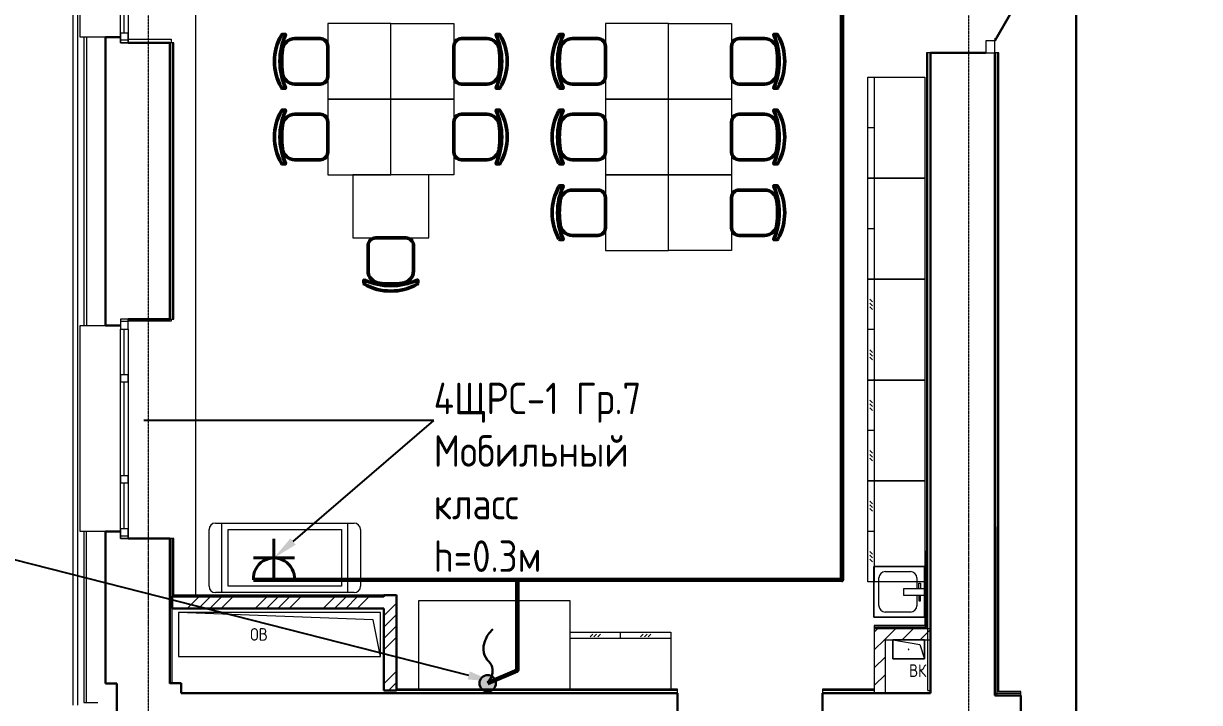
# Model space of a CAD drawing. Header units: millimetres. Extents: x -32 to 417638015, y -35 to 175284279.
# Drawn here: x 1288116 to 1297435, y 72212 to 77595 of the extents above; entities that cross this region are included whole.
import ezdxf
from ezdxf import colors
from ezdxf.entities.mleader import LeaderData, LeaderLine
from ezdxf.math import Vec2, Vec3

# ---------------------------------------------------------------- set-up
doc = ezdxf.new("R2010")
doc.units = ezdxf.units.MM
doc.linetypes.add('ADSK_Линия сетки', pattern=[25, 20, -2.5, 0, -2.5])
for name, color, linetype, lineweight in [('_ Окна', 7, 'Continuous', 9), ('_ЭМ_гофра', 5, 'Continuous', 60), ('Аннотация', 7, 'Continuous', 18), ('Двери', 7, 'Continuous', 9), ('Обобщенные модели', 7, 'Continuous', 18), ('Окна', 7, 'Continuous', 9), ('Оси', 253, 'Continuous', 9), ('Перекрытие', 7, 'Continuous', 18), ('Сантехника', 7, 'Continuous', 18), ('Стены внутренние', 7, 'Continuous', 18), ('Стены наружные', 7, 'Continuous', 18), ('Стены несущие', 7, 'Continuous', 30), ('Стены отделка', 7, 'Continuous', 30), ('Стены штриховка', 7, 'Continuous', 9), ('ТХ', 5, 'Continuous', 0), ('ТХ_Задание ЭОМ_СС', 6, 'Continuous', 0), ('ШТРИХОВКА', 252, 'Continuous', 15), ('ЭМ', 5, 'Continuous', 40), ('ЭМ_Лоток 1_2', 162, 'Continuous', 30), ('ЭОМ_Кабельный вывод', 1, 'Continuous', 35)]:
    doc.layers.add(name, color=color, linetype=linetype, lineweight=lineweight)
doc.layers.add('_ЭМ_Надписи', color=7, linetype='Continuous')
doc.styles.add('GOST Common', font='GOST_Common.ttf', dxfattribs={"width": 0.9, "height": 350})
doc.styles.add('GOST Common_4', font='GOST_Common.ttf', dxfattribs={"width": 0.9, "height": 200})
doc.styles.add('ЭОМ', font='isocpeur.ttf', dxfattribs={"width": 0.85, "height": 250})
doc.linetypes.add('Cable in the tray', pattern='A,5,[130,ltypeshp.shx,S=1,R=0,X=0,Y=0],1.5,[130,ltypeshp.shx,S=1.5,R=90,X=0,Y=-1],1,[130,ltypeshp.shx,S=1,R=0,X=0.5,Y=0],5', length=12.5)
pattern_1 = [(45, (591.94, 243.9), (-269.408, 269.408), []), (45, (681.74, 243.9), (-269.408, 269.408), []), (45, (771.54, 243.9), (-269.408, 269.408), []), (45, (861.35, 243.9), (-269.408, 269.408), [])]
pattern_2 = [(45, (591.94, 243.9), (-70.7107, 70.7107), [])]

# ---------------------------------------------------------------- blocks, each defined once
blk = doc.blocks.new('_ЭМ_ТХ2_4 Этаж')
at = {"color": 8, "linetype": 'ByBlock', "lineweight": -2}
for p, q in [((975.6, 25744.9), (997.3, 25744.9)), ((975.6, 25744.9), (997.3, 25744.9)), ((2693.6, 25744.9), (2672, 25744.9)), ((2693.6, 25744.9), (2672, 25744.9)), ((3175.6, 25744.9), (3197.3, 25744.9)), ((3175.6, 25744.9), (3197.3, 25744.9)), ((4893.6, 25744.9), (4872, 25744.9)), ((4893.6, 25744.9), (4872, 25744.9)), ((1274.6, 25711.4), (1074.3, 25711.4)), ((1274.6, 25711.4), (1074.3, 25711.4)), ((1334.6, 25411.3), (1334.6, 25651.4)), ((1334.6, 25411.3), (1334.6, 25651.4)), ((2334.6, 25411.3), (2334.6, 25651.4)), ((2334.6, 25411.3), (2334.6, 25651.4)), ((2394.6, 25711.4), (2595, 25711.4)), ((2394.6, 25711.4), (2595, 25711.4)), ((3474.6, 25711.4), (3274.3, 25711.4)), ((3474.6, 25711.4), (3274.3, 25711.4)), ((3534.6, 25411.3), (3534.6, 25651.4)), ((3534.6, 25411.3), (3534.6, 25651.4)), ((4534.6, 25411.3), (4534.6, 25651.4)), ((4534.6, 25411.3), (4534.6, 25651.4)), ((4594.6, 25711.4), (4795, 25711.4)), ((4594.6, 25711.4), (4795, 25711.4)), ((1274.6, 25351.4), (1074.3, 25351.4)), ((1274.6, 25351.4), (1074.3, 25351.4)), ((2394.6, 25351.4), (2595, 25351.4)), ((2394.6, 25351.4), (2595, 25351.4)), ((3474.6, 25351.4), (3274.3, 25351.4)), ((3474.6, 25351.4), (3274.3, 25351.4)), ((4594.6, 25351.4), (4795, 25351.4)), ((4594.6, 25351.4), (4795, 25351.4)), ((975.6, 25317.9), (997.3, 25317.9)), ((975.6, 25317.9), (997.3, 25317.9)), ((2693.6, 25317.9), (2672, 25317.9)), ((2693.6, 25317.9), (2672, 25317.9)), ((3175.6, 25317.9), (3197.3, 25317.9)), ((3175.6, 25317.9), (3197.3, 25317.9)), ((4893.6, 25317.9), (4872, 25317.9)), ((4893.6, 25317.9), (4872, 25317.9)), ((975.6, 25144.9), (997.3, 25144.9)), ((975.6, 25144.9), (997.3, 25144.9)), ((1274.6, 25111.4), (1074.3, 25111.4)), ((1274.6, 25111.4), (1074.3, 25111.4)), ((2394.6, 25111.4), (2595, 25111.4)), ((2394.6, 25111.4), (2595, 25111.4)), ((2693.6, 25144.9), (2672, 25144.9)), ((2693.6, 25144.9), (2672, 25144.9)), ((3175.6, 25144.9), (3197.3, 25144.9)), ((3175.6, 25144.9), (3197.3, 25144.9)), ((3474.6, 25111.4), (3274.3, 25111.4)), ((3474.6, 25111.4), (3274.3, 25111.4)), ((4594.6, 25111.4), (4795, 25111.4)), ((4594.6, 25111.4), (4795, 25111.4)), ((4893.6, 25144.9), (4872, 25144.9)), ((4893.6, 25144.9), (4872, 25144.9)), ((1334.6, 24811.3), (1334.6, 25051.4)), ((1334.6, 24811.3), (1334.6, 25051.4)), ((2334.6, 24811.3), (2334.6, 25051.4)), ((2334.6, 24811.3), (2334.6, 25051.4)), ((3534.6, 24811.3), (3534.6, 25051.4)), ((3534.6, 24811.3), (3534.6, 25051.4)), ((4534.6, 24811.3), (4534.6, 25051.4)), ((4534.6, 24811.3), (4534.6, 25051.4)), ((975.6, 24717.9), (997.3, 24717.9)), ((975.6, 24717.9), (997.3, 24717.9)), ((1274.6, 24751.4), (1074.3, 24751.4)), ((1274.6, 24751.4), (1074.3, 24751.4)), ((2394.6, 24751.4), (2595, 24751.4)), ((2394.6, 24751.4), (2595, 24751.4)), ((2693.6, 24717.9), (2672, 24717.9)), ((2693.6, 24717.9), (2672, 24717.9)), ((3175.6, 24717.9), (3197.3, 24717.9)), ((3175.6, 24717.9), (3197.3, 24717.9)), ((3474.6, 24751.4), (3274.3, 24751.4)), ((3474.6, 24751.4), (3274.3, 24751.4)), ((4594.6, 24751.4), (4795, 24751.4)), ((4594.6, 24751.4), (4795, 24751.4)), ((4893.6, 24717.9), (4872, 24717.9)), ((4893.6, 24717.9), (4872, 24717.9)), ((3175.6, 24544.9), (3197.3, 24544.9)), ((3175.6, 24544.9), (3197.3, 24544.9)), ((3474.6, 24511.4), (3274.3, 24511.4)), ((3474.6, 24511.4), (3274.3, 24511.4)), ((4594.6, 24511.4), (4795, 24511.4)), ((4594.6, 24511.4), (4795, 24511.4)), ((4893.6, 24544.9), (4872, 24544.9)), ((4893.6, 24544.9), (4872, 24544.9)), ((3534.6, 24211.3), (3534.6, 24451.4)), ((3534.6, 24211.3), (3534.6, 24451.4)), ((4534.6, 24211.3), (4534.6, 24451.4)), ((4534.6, 24211.3), (4534.6, 24451.4)), ((3474.6, 24151.4), (3274.3, 24151.4)), ((3474.6, 24151.4), (3274.3, 24151.4)), ((4594.6, 24151.4), (4795, 24151.4)), ((4594.6, 24151.4), (4795, 24151.4)), ((1654.6, 24071.4), (1654.6, 23871.1)), ((1654.6, 24071.4), (1654.6, 23871.1)), ((1954.7, 24131.4), (1714.6, 24131.4)), ((1954.7, 24131.4), (1714.6, 24131.4)), ((2014.6, 24071.4), (2014.6, 23871.1)), ((2014.6, 24071.4), (2014.6, 23871.1)), ((3175.6, 24117.9), (3197.3, 24117.9)), ((3175.6, 24117.9), (3197.3, 24117.9)), ((4893.6, 24117.9), (4872, 24117.9)), ((4893.6, 24117.9), (4872, 24117.9)), ((1621.1, 23772.4), (1621.1, 23794)), ((1621.1, 23772.4), (1621.1, 23794)), ((2048.1, 23772.4), (2048.1, 23794)), ((2048.1, 23772.4), (2048.1, 23794))]:
    blk.add_line(p, q, dxfattribs=at)
at = {"color": 8}
for points in [[(1334.6, 25831.4), (1334.6, 25231.4), (1834.6, 25231.4), (1834.6, 25831.4)], [(2334.6, 25831.4), (2334.6, 25231.4), (1834.6, 25231.4), (1834.6, 25831.4)], [(3534.6, 25831.4), (3534.6, 25231.4), (4034.6, 25231.4), (4034.6, 25831.4)], [(4534.6, 25831.4), (4534.6, 25231.4), (4034.6, 25231.4), (4034.6, 25831.4)], [(1334.6, 25231.4), (1334.6, 24631.4), (1834.6, 24631.4), (1834.6, 25231.4)], [(2334.6, 25231.4), (2334.6, 24631.4), (1834.6, 24631.4), (1834.6, 25231.4)], [(3534.6, 25231.4), (3534.6, 24631.4), (4034.6, 24631.4), (4034.6, 25231.4)], [(4534.6, 25231.4), (4534.6, 24631.4), (4034.6, 24631.4), (4034.6, 25231.4)], [(1534.6, 24131.4), (2134.6, 24131.4), (2134.6, 24631.4), (1534.6, 24631.4)], [(3534.6, 24631.4), (3534.6, 24031.4), (4034.6, 24031.4), (4034.6, 24631.4)], [(4534.6, 24631.4), (4534.6, 24031.4), (4034.6, 24031.4), (4034.6, 24631.4)]]:
    blk.add_lwpolyline(points, close=True, dxfattribs=at)
at = {"color": 8, "linetype": 'ByBlock', "lineweight": -2}
for centre, radius, start, end in [((1343.7, 25531.4), 430.5, 150.99166, 209.00834), ((1343.7, 25531.4), 430.5, 150.99166, 209.00834), ((1477, 25531.4), 520.8, 156.31951, 203.68049), ((1477, 25531.4), 520.8, 156.31951, 203.68049), ((975.6, 25734.9), 10, 90, 148.06825), ((975.6, 25734.9), 10, 90, 148.06825), ((997.3, 25741.9), 3, 333.89783, 90), ((997.3, 25741.9), 3, 333.89783, 90), ((2672, 25741.9), 3, 90, 206.10217), ((2672, 25741.9), 3, 90, 206.10217), ((2192.3, 25531.4), 520.8, 336.31951, 23.68049), ((2192.3, 25531.4), 520.8, 336.31951, 23.68049), ((2693.6, 25734.9), 10, 31.93175, 90), ((2693.6, 25734.9), 10, 31.93175, 90), ((2325.6, 25531.4), 430.5, 330.99166, 29.00834), ((2325.6, 25531.4), 430.5, 330.99166, 29.00834), ((3543.7, 25531.4), 430.5, 150.99166, 209.00834), ((3543.7, 25531.4), 430.5, 150.99166, 209.00834), ((3677, 25531.4), 520.8, 156.31951, 203.68049), ((3677, 25531.4), 520.8, 156.31951, 203.68049), ((3175.6, 25734.9), 10, 90, 148.06825), ((3175.6, 25734.9), 10, 90, 148.06825), ((3197.3, 25741.9), 3, 333.89783, 90), ((3197.3, 25741.9), 3, 333.89783, 90), ((4872, 25741.9), 3, 90, 206.10217), ((4872, 25741.9), 3, 90, 206.10217), ((4392.3, 25531.4), 520.8, 336.31951, 23.68049), ((4392.3, 25531.4), 520.8, 336.31951, 23.68049), ((4893.6, 25734.9), 10, 31.93175, 90), ((4893.6, 25734.9), 10, 31.93175, 90), ((4525.6, 25531.4), 430.5, 330.99166, 29.00834), ((4525.6, 25531.4), 430.5, 330.99166, 29.00834), ((1074.3, 25611.4), 100, 90, 174.25844), ((1074.3, 25611.4), 100, 90, 174.25844), ((1274.6, 25651.4), 60, 0, 90), ((1274.6, 25651.4), 60, 0, 90), ((2394.6, 25651.4), 60, 90, 180), ((2394.6, 25651.4), 60, 90, 180), ((2595, 25611.4), 100, 5.74156, 90), ((2595, 25611.4), 100, 5.74156, 90), ((3274.3, 25611.4), 100, 90, 174.25844), ((3274.3, 25611.4), 100, 90, 174.25844), ((3474.6, 25651.4), 60, 0, 90), ((3474.6, 25651.4), 60, 0, 90), ((4594.6, 25651.4), 60, 90, 180), ((4594.6, 25651.4), 60, 90, 180), ((4795, 25611.4), 100, 5.74156, 90), ((4795, 25611.4), 100, 5.74156, 90), ((1770.2, 25531.4), 800.4, 173.24698, 186.75302), ((1770.2, 25531.4), 800.4, 173.24698, 186.75302), ((1899.1, 25531.4), 800.4, 353.24698, 6.75302), ((1899.1, 25531.4), 800.4, 353.24698, 6.75302), ((3970.2, 25531.4), 800.4, 173.24698, 186.75302), ((3970.2, 25531.4), 800.4, 173.24698, 186.75302), ((4099.1, 25531.4), 800.4, 353.24698, 6.75302), ((4099.1, 25531.4), 800.4, 353.24698, 6.75302), ((1074.3, 25451.4), 100, 185.74156, 270), ((1074.3, 25451.4), 100, 185.74156, 270), ((2595, 25451.4), 100, 270, 354.25844), ((2595, 25451.4), 100, 270, 354.25844), ((3274.3, 25451.4), 100, 185.74156, 270), ((3274.3, 25451.4), 100, 185.74156, 270), ((4795, 25451.4), 100, 270, 354.25844), ((4795, 25451.4), 100, 270, 354.25844), ((1274.6, 25411.4), 60, 270, 0), ((1274.6, 25411.4), 60, 270, 0), ((2394.6, 25411.4), 60, 180, 270), ((2394.6, 25411.4), 60, 180, 270), ((3474.6, 25411.4), 60, 270, 0), ((3474.6, 25411.4), 60, 270, 0), ((4594.6, 25411.4), 60, 180, 270), ((4594.6, 25411.4), 60, 180, 270), ((975.6, 25327.9), 10, 211.93175, 270), ((975.6, 25327.9), 10, 211.93175, 270), ((997.3, 25320.9), 3, 270, 26.10217), ((997.3, 25320.9), 3, 270, 26.10217), ((2672, 25320.9), 3, 153.89783, 270), ((2672, 25320.9), 3, 153.89783, 270), ((2693.6, 25327.9), 10, 270, 328.06825), ((2693.6, 25327.9), 10, 270, 328.06825), ((3175.6, 25327.9), 10, 211.93175, 270), ((3175.6, 25327.9), 10, 211.93175, 270), ((3197.3, 25320.9), 3, 270, 26.10217), ((3197.3, 25320.9), 3, 270, 26.10217), ((4872, 25320.9), 3, 153.89783, 270), ((4872, 25320.9), 3, 153.89783, 270), ((4893.6, 25327.9), 10, 270, 328.06825), ((4893.6, 25327.9), 10, 270, 328.06825), ((1343.7, 24931.4), 430.5, 150.99166, 209.00834), ((1343.7, 24931.4), 430.5, 150.99166, 209.00834), ((1477, 24931.4), 520.8, 156.31951, 203.68049), ((1477, 24931.4), 520.8, 156.31951, 203.68049), ((975.6, 25134.9), 10, 90, 148.06825), ((975.6, 25134.9), 10, 90, 148.06825), ((1074.3, 25011.4), 100, 90, 174.25844), ((1074.3, 25011.4), 100, 90, 174.25844), ((997.3, 25141.9), 3, 333.89783, 90), ((997.3, 25141.9), 3, 333.89783, 90), ((1274.6, 25051.4), 60, 0, 90), ((1274.6, 25051.4), 60, 0, 90), ((2394.6, 25051.4), 60, 90, 180), ((2394.6, 25051.4), 60, 90, 180), ((2595, 25011.4), 100, 5.74156, 90), ((2595, 25011.4), 100, 5.74156, 90), ((2672, 25141.9), 3, 90, 206.10217), ((2672, 25141.9), 3, 90, 206.10217), ((2192.3, 24931.4), 520.8, 336.31951, 23.68049), ((2192.3, 24931.4), 520.8, 336.31951, 23.68049), ((2693.6, 25134.9), 10, 31.93175, 90), ((2693.6, 25134.9), 10, 31.93175, 90), ((2325.6, 24931.4), 430.5, 330.99166, 29.00834), ((2325.6, 24931.4), 430.5, 330.99166, 29.00834), ((3543.7, 24931.4), 430.5, 150.99166, 209.00834), ((3543.7, 24931.4), 430.5, 150.99166, 209.00834), ((3677, 24931.4), 520.8, 156.31951, 203.68049), ((3677, 24931.4), 520.8, 156.31951, 203.68049), ((3175.6, 25134.9), 10, 90, 148.06825), ((3175.6, 25134.9), 10, 90, 148.06825), ((3274.3, 25011.4), 100, 90, 174.25844), ((3274.3, 25011.4), 100, 90, 174.25844), ((3197.3, 25141.9), 3, 333.89783, 90), ((3197.3, 25141.9), 3, 333.89783, 90), ((3474.6, 25051.4), 60, 0, 90), ((3474.6, 25051.4), 60, 0, 90), ((4594.6, 25051.4), 60, 90, 180), ((4594.6, 25051.4), 60, 90, 180), ((4795, 25011.4), 100, 5.74156, 90), ((4795, 25011.4), 100, 5.74156, 90), ((4872, 25141.9), 3, 90, 206.10217), ((4872, 25141.9), 3, 90, 206.10217), ((4392.3, 24931.4), 520.8, 336.31951, 23.68049), ((4392.3, 24931.4), 520.8, 336.31951, 23.68049), ((4893.6, 25134.9), 10, 31.93175, 90), ((4893.6, 25134.9), 10, 31.93175, 90), ((4525.6, 24931.4), 430.5, 330.99166, 29.00834), ((4525.6, 24931.4), 430.5, 330.99166, 29.00834), ((1770.2, 24931.4), 800.4, 173.24698, 186.75302), ((1770.2, 24931.4), 800.4, 173.24698, 186.75302), ((1899.1, 24931.4), 800.4, 353.24698, 6.75302), ((1899.1, 24931.4), 800.4, 353.24698, 6.75302), ((3970.2, 24931.4), 800.4, 173.24698, 186.75302), ((3970.2, 24931.4), 800.4, 173.24698, 186.75302), ((4099.1, 24931.4), 800.4, 353.24698, 6.75302), ((4099.1, 24931.4), 800.4, 353.24698, 6.75302), ((1074.3, 24851.4), 100, 185.74156, 270), ((1074.3, 24851.4), 100, 185.74156, 270), ((1274.6, 24811.4), 60, 270, 0), ((1274.6, 24811.4), 60, 270, 0), ((2394.6, 24811.4), 60, 180, 270), ((2394.6, 24811.4), 60, 180, 270), ((2595, 24851.4), 100, 270, 354.25844), ((2595, 24851.4), 100, 270, 354.25844), ((3274.3, 24851.4), 100, 185.74156, 270), ((3274.3, 24851.4), 100, 185.74156, 270), ((3474.6, 24811.4), 60, 270, 0), ((3474.6, 24811.4), 60, 270, 0), ((4594.6, 24811.4), 60, 180, 270), ((4594.6, 24811.4), 60, 180, 270), ((4795, 24851.4), 100, 270, 354.25844), ((4795, 24851.4), 100, 270, 354.25844), ((975.6, 24727.9), 10, 211.93175, 270), ((975.6, 24727.9), 10, 211.93175, 270), ((997.3, 24720.9), 3, 270, 26.10217), ((997.3, 24720.9), 3, 270, 26.10217), ((2672, 24720.9), 3, 153.89783, 270), ((2672, 24720.9), 3, 153.89783, 270), ((2693.6, 24727.9), 10, 270, 328.06825), ((2693.6, 24727.9), 10, 270, 328.06825), ((3175.6, 24727.9), 10, 211.93175, 270), ((3175.6, 24727.9), 10, 211.93175, 270), ((3197.3, 24720.9), 3, 270, 26.10217), ((3197.3, 24720.9), 3, 270, 26.10217), ((4872, 24720.9), 3, 153.89783, 270), ((4872, 24720.9), 3, 153.89783, 270), ((4893.6, 24727.9), 10, 270, 328.06825), ((4893.6, 24727.9), 10, 270, 328.06825), ((3543.7, 24331.4), 430.5, 150.99166, 209.00834), ((3543.7, 24331.4), 430.5, 150.99166, 209.00834), ((3677, 24331.4), 520.8, 156.31951, 203.68049), ((3677, 24331.4), 520.8, 156.31951, 203.68049), ((3175.6, 24534.9), 10, 90, 148.06825), ((3175.6, 24534.9), 10, 90, 148.06825), ((3274.3, 24411.4), 100, 90, 174.25844), ((3274.3, 24411.4), 100, 90, 174.25844), ((3197.3, 24541.9), 3, 333.89783, 90), ((3197.3, 24541.9), 3, 333.89783, 90), ((3474.6, 24451.4), 60, 0, 90), ((3474.6, 24451.4), 60, 0, 90), ((4594.6, 24451.4), 60, 90, 180), ((4594.6, 24451.4), 60, 90, 180), ((4795, 24411.4), 100, 5.74156, 90), ((4795, 24411.4), 100, 5.74156, 90), ((4872, 24541.9), 3, 90, 206.10217), ((4872, 24541.9), 3, 90, 206.10217), ((4392.3, 24331.4), 520.8, 336.31951, 23.68049), ((4392.3, 24331.4), 520.8, 336.31951, 23.68049), ((4893.6, 24534.9), 10, 31.93175, 90), ((4893.6, 24534.9), 10, 31.93175, 90), ((4525.6, 24331.4), 430.5, 330.99166, 29.00834), ((4525.6, 24331.4), 430.5, 330.99166, 29.00834), ((3970.2, 24331.4), 800.4, 173.24698, 186.75302), ((3970.2, 24331.4), 800.4, 173.24698, 186.75302), ((4099.1, 24331.4), 800.4, 353.24698, 6.75302), ((4099.1, 24331.4), 800.4, 353.24698, 6.75302), ((3274.3, 24251.4), 100, 185.74156, 270), ((3274.3, 24251.4), 100, 185.74156, 270), ((4795, 24251.4), 100, 270, 354.25844), ((4795, 24251.4), 100, 270, 354.25844), ((3474.6, 24211.4), 60, 270, 0), ((3474.6, 24211.4), 60, 270, 0), ((4594.6, 24211.4), 60, 180, 270), ((4594.6, 24211.4), 60, 180, 270), ((1714.6, 24071.4), 60, 90, 180), ((1714.6, 24071.4), 60, 90, 180), ((1954.6, 24071.4), 60, 0, 90), ((1954.6, 24071.4), 60, 0, 90), ((3175.6, 24127.9), 10, 211.93175, 270), ((3175.6, 24127.9), 10, 211.93175, 270), ((3197.3, 24120.9), 3, 270, 26.10217), ((3197.3, 24120.9), 3, 270, 26.10217), ((4872, 24120.9), 3, 153.89783, 270), ((4872, 24120.9), 3, 153.89783, 270), ((4893.6, 24127.9), 10, 270, 328.06825), ((4893.6, 24127.9), 10, 270, 328.06825), ((1754.6, 23871.1), 100, 180, 264.25844), ((1754.6, 23871.1), 100, 180, 264.25844), ((1914.6, 23871.1), 100, 275.74156, 0), ((1914.6, 23871.1), 100, 275.74156, 0), ((1624.1, 23794), 3, 63.89783, 180), ((1624.1, 23794), 3, 63.89783, 180), ((1631.1, 23772.4), 10, 180, 238.06825), ((1631.1, 23772.4), 10, 180, 238.06825), ((1834.6, 24273.7), 520.8, 246.31951, 293.68049), ((1834.6, 24273.7), 520.8, 246.31951, 293.68049), ((1834.6, 24140.4), 430.5, 240.99166, 299.00834), ((1834.6, 24140.4), 430.5, 240.99166, 299.00834), ((1834.6, 24566.9), 800.4, 263.24698, 276.75302), ((1834.6, 24566.9), 800.4, 263.24698, 276.75302), ((2038.1, 23772.4), 10, 301.93175, 0), ((2038.1, 23772.4), 10, 301.93175, 0), ((2045.1, 23794), 3, 0, 116.10217), ((2045.1, 23794), 3, 0, 116.10217)]:
    blk.add_arc(centre, radius, start, end, dxfattribs=at)
at = {"layer": 'ТХ', "color": 8}
for p, q in [((5665.4, 25404.7), (5665.4, 24604.7)), ((5665.4, 25004.7), (5615.4, 25004.7)), ((5665.4, 24604.7), (5665.4, 23804.7)), ((5665.4, 24204.7), (5615.4, 24204.7)), ((5665.4, 23804.7), (5665.4, 23004.7)), ((5629.8, 23645.3), (5651, 23624.1)), ((5629.8, 23615.3), (5651, 23594.1)), ((5629.8, 23585.3), (5651, 23564.1)), ((5665.4, 23404.7), (5615.4, 23404.7)), ((5629.8, 23245.3), (5651, 23224.1)), ((5629.8, 23215.3), (5651, 23194.1)), ((5629.8, 23185.3), (5651, 23164.1)), ((5665.4, 23004.7), (5665.4, 22204.7)), ((5629.8, 22845.3), (5651, 22824.1)), ((5629.8, 22815.3), (5651, 22794.1)), ((5629.8, 22785.3), (5651, 22764.1)), ((5665.4, 22604.7), (5615.4, 22604.7)), ((5629.8, 22445.3), (5651, 22424.1)), ((5629.8, 22415.3), (5651, 22394.1)), ((5629.8, 22385.3), (5651, 22364.1)), ((5665.4, 22204.7), (5665.4, 21404.7)), ((5629.8, 22045.3), (5651, 22024.1)), ((5629.8, 22015.3), (5651, 21994.1)), ((5629.8, 21985.3), (5651, 21964.1)), ((494.4, 21320.2), (494.4, 21870.2)), ((1494.4, 21320.2), (1494.4, 21870.2)), ((5665.4, 21804.7), (5615.4, 21804.7)), ((5629.8, 21645.3), (5651, 21624.1)), ((5629.8, 21615.3), (5651, 21594.1)), ((5629.8, 21585.3), (5651, 21564.1)), ((3435.3, 20990.3), (3414, 20969.1)), ((3465.3, 20990.3), (3444, 20969.1)), ((3495.3, 20990.3), (3474, 20969.1)), ((3654.6, 20954.7), (3654.6, 21004.7)), ((3835.3, 20990.3), (3814, 20969.1)), ((3865.3, 20990.3), (3844, 20969.1)), ((3895.3, 20990.3), (3874, 20969.1)), ((4054.6, 20954.7), (3254.6, 20954.7))]:
    blk.add_line(p, q, dxfattribs=at)
for points in [[(5615.4, 24604.7), (5615.4, 25404.7), (6065.4, 25404.7), (6065.4, 24604.7)], [(5615.4, 23804.7), (5615.4, 24604.7), (6065.4, 24604.7), (6065.4, 23804.7)], [(5615.4, 23004.7), (5615.4, 23804.7), (6065.4, 23804.7), (6065.4, 23004.7)], [(5615.4, 22204.7), (5615.4, 23004.7), (6065.4, 23004.7), (6065.4, 22204.7)], [(5615.4, 21404.7), (5615.4, 22204.7), (6065.4, 22204.7), (6065.4, 21404.7)], [(544.4, 21370.2), (544.4, 21820.2), (1444.4, 21820.2), (1444.4, 21370.2)], [(2054.6, 21254.7), (2054.6, 20554.7), (3254.6, 20554.7), (3254.6, 21254.7)], [(3254.6, 21004.7), (4054.6, 21004.7), (4054.6, 20554.7), (3254.6, 20554.7)]]:
    blk.add_lwpolyline(points, close=True, dxfattribs=at)
for points in [[(394.4, 21370.2), (394.4, 21820.2)], [(444.4, 21870.2), (1544.4, 21870.2)], [(1594.4, 21820.2), (1594.4, 21370.2)], [(1544.4, 21320.2), (444.4, 21320.2)]]:
    blk.add_lwpolyline(points, dxfattribs=at)
for centre, start, end in [((444.4, 21820.2), 90, 180), ((1544.4, 21820.2), 0, 90), ((444.4, 21370.2), 180, 270), ((1544.4, 21370.2), 270, 0)]:
    blk.add_arc(centre, 50, start, end, dxfattribs=at)
blk = doc.blocks.new('План 4 этажа')
at = {"layer": 'Стены внутренние', "lineweight": 9}
h = blk.add_hatch(dxfattribs=at)
h.set_pattern_fill('FP_19', color=8, style=0, pattern_type=2)
h.set_pattern_definition(pattern_2)
h.paths.add_polyline_path([(-155.061, 21184.037), (201.939, 21184.037), (201.939, 21272.037), (-243.061, 21272.037), (-243.061, 21184.037)])
h = blk.add_hatch(dxfattribs=at)
h.set_pattern_fill('FP_19', color=8, style=0, pattern_type=2)
h.set_pattern_definition(pattern_2)
h.paths.add_polyline_path([(-155.061, 20761.605), (-155.061, 21184.037), (-243.061, 21184.037), (-243.061, 20761.605)])
at = {"layer": 'Стены штриховка', "lineweight": 9}
h = blk.add_hatch(dxfattribs=at)
h.set_pattern_fill('ANSI34', color=8, scale=20)
h.set_pattern_definition(pattern_1)
h.paths.add_polyline_path([(-5055.722, 21431.605), (-4128.495, 21431.605), (-4128.495, 21525.605), (-5805.848, 21531.605), (-5805.848, 21431.605), (-5675.673, 21431.605)])
h = blk.add_hatch(dxfattribs=at)
h.set_pattern_fill('ANSI34', color=8, scale=20)
h.set_pattern_definition(pattern_1)
h.paths.add_polyline_path([(-4028.495, 20781.605), (-4028.495, 21525.605), (-4034.495, 21525.605), (-4034.495, 21537.605), (-4128.495, 21537.605), (-4128.495, 20781.605)])
at = {"layer": '_ Окна', "color": 8}
for p, q in [((-6185.848, 25997.158), (-6185.848, 26357.158)), ((-6155.848, 25937.158), (-6215.848, 25937.158)), ((-6155.848, 23707.161), (-6215.848, 23707.161)), ((-6185.848, 23287.161), (-6185.848, 23647.161)), ((-6185.848, 22487.161), (-6185.848, 23227.161)), ((-6185.848, 22067.161), (-6185.848, 22427.161)), ((-6155.848, 22007.161), (-6215.848, 22007.161))]:
    blk.add_line(p, q, dxfattribs=at)
at = {"layer": '_ Окна', "color": 8, "lineweight": 18}
for p, q in [((-6215.848, 25997.158), (-6155.848, 25997.158)), ((-6215.848, 25917.158), (-6215.848, 25997.158)), ((-6155.848, 25917.158), (-6215.848, 25917.158)), ((-6155.848, 25997.158), (-6155.848, 25917.158)), ((-6155.848, 23727.161), (-6215.848, 23727.161)), ((-6215.848, 23727.161), (-6215.848, 23647.161)), ((-6155.848, 23647.161), (-6155.848, 23727.161)), ((-6215.848, 23647.161), (-6155.848, 23647.161)), ((-6215.848, 23287.161), (-6155.848, 23287.161)), ((-6215.848, 23227.161), (-6215.848, 23287.161)), ((-6155.848, 23227.161), (-6215.848, 23227.161)), ((-6155.848, 23287.161), (-6155.848, 23227.161)), ((-6215.848, 22487.161), (-6155.848, 22487.161)), ((-6215.848, 22427.161), (-6215.848, 22487.161)), ((-6155.848, 22487.161), (-6155.848, 22427.161)), ((-6155.848, 22427.161), (-6215.848, 22427.161)), ((-6215.848, 22067.161), (-6155.848, 22067.161)), ((-6215.848, 21987.161), (-6215.848, 22067.161)), ((-6155.848, 22067.161), (-6155.848, 21987.161)), ((-6155.848, 21987.161), (-6215.848, 21987.161))]:
    blk.add_line(p, q, dxfattribs=at)
at = {"layer": 'Двери', "color": 8, "lineweight": 30}
blk.add_line((711.939, 25932.902), (859.439, 26188.379), dxfattribs=at)
at = {"layer": 'Двери', "color": 8}
for p, q in [((711.939, 25932.902), (641.939, 25932.902)), ((641.939, 25932.902), (641.939, 25837.902)), ((711.939, 25837.902), (711.939, 25932.902)), ((641.939, 25837.902), (711.939, 25837.902))]:
    blk.add_line(p, q, dxfattribs=at)
at = {"layer": 'Обобщенные модели', "color": 8}
for p, q in [((-5755.848, 21401.605), (-5755.848, 21051.605)), ((-4155.848, 21401.605), (-5755.848, 21401.605)), ((-4214.182, 21343.272), (-5755.848, 21401.605)), ((-5755.848, 21401.605), (-5755.848, 21051.605)), ((-4155.848, 21401.605), (-5755.848, 21401.605)), ((-4155.848, 21051.605), (-4214.182, 21343.272)), ((-4155.848, 21051.605), (-4155.848, 21401.605)), ((-4155.848, 21051.605), (-4155.848, 21401.605)), ((-95.462, 21033.605), (-95.462, 21183.605)), ((-95.462, 21183.605), (154.538, 21183.605)), ((-95.462, 21183.605), (117.038, 21146.105)), ((154.538, 21183.605), (-95.462, 21183.605)), ((-95.462, 21183.605), (-95.462, 21033.605)), ((154.538, 21183.605), (154.538, 21033.605)), ((154.538, 21033.605), (154.538, 21183.605)), ((117.038, 21146.105), (154.538, 21033.605)), ((-5755.848, 21051.605), (-4155.848, 21051.605)), ((-5755.848, 21051.605), (-4155.848, 21051.605)), ((154.538, 21033.605), (-95.462, 21033.605)), ((-95.462, 21033.605), (154.538, 21033.605))]:
    blk.add_line(p, q, dxfattribs=at)
for start, end in [(90, 270), (105, 180), (210, 270), (270, 90), (330, 75)]:
    blk.add_arc((29.538, 21108.605), 2.5, start, end, dxfattribs=at)
at = {"layer": 'Окна', "color": 8}
for p, q in [((-6215.848, 25997.158), (-6215.848, 26357.158)), ((-6155.848, 26357.158), (-6155.848, 25997.158)), ((-6215.848, 25997.158), (-6215.848, 25917.158)), ((-6215.848, 25917.158), (-6155.848, 25917.158)), ((-6155.848, 25917.158), (-6155.848, 25997.158)), ((-6215.848, 23727.161), (-6215.848, 23647.161)), ((-6155.848, 23727.161), (-6215.848, 23727.161)), ((-6155.848, 23647.161), (-6155.848, 23727.161)), ((-6215.848, 23287.161), (-6215.848, 23647.161)), ((-6155.848, 23647.161), (-6155.848, 23287.161)), ((-6215.848, 23287.161), (-6215.848, 23227.161)), ((-6215.848, 22487.161), (-6215.848, 23227.161)), ((-6155.848, 23227.161), (-6155.848, 23287.161)), ((-6155.848, 23227.161), (-6155.848, 22487.161)), ((-6215.848, 22487.161), (-6215.848, 22427.161)), ((-6155.848, 22427.161), (-6155.848, 22487.161)), ((-6215.848, 22067.161), (-6215.848, 22427.161)), ((-6155.848, 22427.161), (-6155.848, 22067.161)), ((-6215.848, 22067.161), (-6215.848, 21987.161)), ((-6155.848, 21987.161), (-6155.848, 22067.161)), ((-6215.848, 21987.161), (-6155.848, 21987.161))]:
    blk.add_line(p, q, dxfattribs=at)
at = {"layer": 'Оси', "color": 8, "linetype": 'ADSK_Линия сетки'}
for p, q in [((-5993.495, -3353.101), (-5993.495, 44439.553)), ((506.505, -3353.101), (506.505, 43685.833))]:
    blk.add_line(p, q, dxfattribs=at)
at = {"layer": 'Перекрытие', "color": 8}
for p, q in [((-5619.637, 21537.605), (-5619.637, 36707.96)), ((-6155.848, 25947.158), (-5815.848, 25947.158)), ((-5815.848, 25947.158), (-5815.848, 25917.158)), ((711.939, 25953.081), (711.939, 25932.902)), ((-5815.848, 23710.901), (-6155.848, 23710.901)), ((-5815.848, 23727.161), (-5815.848, 23710.901))]:
    blk.add_line(p, q, dxfattribs=at)
at = {"layer": 'Сантехника', "color": 8}
for p, q in [((154.538, 21764.537), (-245.462, 21764.537)), ((-245.462, 21764.537), (-245.462, 21364.537)), ((-245.462, 21764.537), (154.538, 21764.537)), ((-245.462, 21364.537), (-245.462, 21764.537)), ((-155.463, 21724.537), (44.539, 21724.537)), ((154.538, 21364.537), (154.538, 21764.537)), ((154.538, 21764.537), (154.538, 21364.537)), ((-205.463, 21454.538), (-205.463, 21674.537)), ((94.539, 21674.537), (94.539, 21589.537)), ((109.538, 21634.537), (124.538, 21634.537)), ((109.538, 21589.537), (109.538, 21634.537)), ((124.538, 21634.537), (124.538, 21589.537)), ((154.538, 21589.537), (-10.475, 21589.537)), ((-10.475, 21589.537), (-10.475, 21539.537)), ((-10.475, 21539.537), (154.538, 21539.537)), ((94.539, 21539.537), (94.539, 21454.538)), ((109.538, 21539.537), (109.538, 21494.537)), ((124.538, 21494.537), (124.538, 21539.537)), ((109.538, 21494.537), (124.538, 21494.537)), ((-245.462, 21364.537), (154.538, 21364.537)), ((154.538, 21364.537), (-245.462, 21364.537)), ((44.539, 21404.538), (-155.463, 21404.538))]:
    blk.add_line(p, q, dxfattribs=at)
for centre, start, end in [((-155.463, 21674.537), 90, 180), ((44.539, 21674.537), 0, 90), ((-155.463, 21454.538), 180, 270), ((44.539, 21454.538), 270, 0)]:
    blk.add_arc(centre, 50, start, end, dxfattribs=at)
at = {"layer": 'Стены наружные', "color": 8}
for p, q in [((-6590.848, 20667.125), (-6590.848, 32252.558)), ((-6555.848, 32252.683), (-6555.848, 20667.125)), ((-6535.848, 25962.158), (-6535.848, 27662.158)), ((-6505.848, 25962.158), (-6535.848, 25962.158)), ((-6535.848, 22042.161), (-6535.848, 23677.161)), ((-6535.848, 23677.161), (-6505.848, 23677.161)), ((-6505.848, 22042.161), (-6535.848, 22042.161))]:
    blk.add_line(p, q, dxfattribs=at)
at = {"layer": 'Стены несущие', "color": 8}
for p, q in [((-6335.848, 25962.158), (-6335.848, 23677.161)), ((-6215.848, 25962.158), (-6335.848, 25962.158)), ((-5825.848, 25917.158), (-6155.848, 25917.158)), ((-5825.848, 23727.161), (-5825.848, 25917.158)), ((641.939, 25837.902), (201.939, 25837.902)), ((201.939, 20761.605), (201.939, 25837.902)), ((711.939, 25837.902), (711.939, 22078.902)), ((-6335.848, 23677.161), (-6215.848, 23677.161)), ((-6155.848, 23727.161), (-5825.848, 23727.161)), ((-6335.848, 20837.436), (-6335.848, 22042.161)), ((-6215.848, 22042.161), (-6335.848, 22042.161)), ((711.939, 22078.902), (711.939, 20741.605)), ((-5825.848, 21987.161), (-6155.848, 21987.161)), ((-5825.848, 21987.161), (-5825.848, 20837.436)), ((-4128.495, 21531.605), (-5805.848, 21531.605)), ((-5805.848, 21531.605), (-5805.848, 21431.605)), ((-4128.495, 21537.605), (-4128.495, 21525.605)), ((-4034.495, 21537.605), (-4128.495, 21537.605)), ((-4028.495, 21525.605), (-4034.495, 21525.605)), ((-4028.495, 20781.605), (-4028.495, 21525.605)), ((-5805.848, 21431.605), (-4128.495, 21431.605)), ((-4128.495, 21431.605), (-4128.495, 20781.605)), ((-6335.848, 20837.436), (-6245.858, 20837.436)), ((-6245.858, 20837.436), (-6239.588, 19615.757)), ((-5735.866, 20840.434), (-5825.848, 20839.972)), ((-5735.462, 20761.605), (-5735.866, 20840.434)), ((-4128.495, 20781.605), (-4028.495, 20781.605)), ((-1803.061, 20761.605), (-5735.462, 20761.605)), ((-1803.061, 20191.605), (-1803.061, 20761.605)), ((-653.061, 20761.605), (-653.061, 20191.605)), ((201.939, 20761.605), (-653.061, 20761.605)), ((917.871, 20741.605), (711.939, 20741.605)), ((917.871, 20231.605), (917.871, 20741.605))]:
    blk.add_line(p, q, dxfattribs=at)
at = {"layer": 'Стены отделка', "color": 8, "lineweight": 9}
for p, q in [((-6505.848, 25962.158), (-6505.848, 23677.161)), ((-6335.848, 25962.158), (-6505.848, 25962.158)), ((-6485.848, 25962.158), (-6485.848, 25942.158)), ((-5793.848, 25917.158), (-5825.848, 25917.158)), ((-5805.848, 25917.158), (-5805.848, 25897.158)), ((-5793.848, 23727.161), (-5793.848, 25917.158)), ((201.939, 25837.902), (169.939, 25837.902)), ((169.939, 25837.902), (169.939, 21884.537)), ((743.939, 25837.902), (711.939, 25837.902)), ((743.939, 20773.605), (743.939, 25837.902)), ((-6505.848, 23677.161), (-6335.848, 23677.161)), ((-5825.848, 23727.161), (-5793.848, 23727.161)), ((181.939, 22078.902), (181.939, 23478.902)), ((731.939, 23478.902), (731.939, 22078.902)), ((-6505.848, 22042.161), (-6505.848, 20687.436)), ((-6335.848, 22042.161), (-6505.848, 22042.161)), ((-5793.848, 21987.161), (-5825.848, 21987.161)), ((-5793.848, 21537.605), (-5793.848, 21987.161)), ((156.939, 21884.537), (156.939, 21297.037)), ((169.939, 21884.537), (156.939, 21884.537)), ((181.939, 20781.605), (181.939, 21884.537)), ((-4128.495, 21537.605), (-5793.848, 21537.605)), ((-4024.495, 21537.605), (-4034.495, 21537.605)), ((-4022.495, 20793.605), (-4022.495, 21535.605)), ((-5805.848, 21525.605), (-4128.495, 21525.605)), ((-4034.495, 21525.605), (-4034.495, 20781.605)), ((-5805.848, 20837.436), (-5805.848, 21431.605)), ((156.939, 21297.037), (-243.061, 21297.037)), ((-243.061, 21297.037), (-243.061, 20761.605)), ((201.939, 21272.037), (-243.061, 21272.037)), ((-155.061, 20761.605), (-155.061, 21184.037)), ((-155.061, 21184.037), (201.939, 21184.037)), ((-6485.848, 20687.436), (-6485.848, 20837.436)), ((-6245.858, 20837.436), (-6245.858, 20837.436)), ((-6245.858, 20687.436), (-6245.858, 20837.436)), ((-5825.848, 20837.436), (-5805.848, 20837.436)), ((-5735.462, 20781.605), (-5735.462, 20761.605)), ((-1803.061, 20793.605), (-4022.495, 20793.605)), ((-1803.061, 20761.605), (-1803.061, 20793.605)), ((-653.061, 20793.605), (-653.061, 20761.605)), ((-243.061, 20793.605), (-653.061, 20793.605)), ((181.939, 20781.605), (201.939, 20781.605)), ((711.939, 20761.605), (917.558, 20761.605)), ((731.939, 20741.605), (731.939, 20761.605)), ((917.558, 20773.605), (743.939, 20773.605)), ((917.558, 20741.605), (917.558, 20773.605)), ((-6505.848, 20687.436), (-6395.09, 20687.436)), ((-6395.09, 20687.436), (-6395.089, 20687.23)), ((-6245.088, 20687.436), (-6245.858, 20687.436))]:
    blk.add_line(p, q, dxfattribs=at)
at = {"layer": 'Стены штриховка', "color": 8}
for p, q in [((-6485.848, 25942.158), (-6485.848, 23677.161)), ((-5795.848, 23727.161), (-5795.848, 25917.158)), ((-5805.848, 25897.158), (-5805.848, 23727.161)), ((171.939, 25837.902), (171.939, 21282.037)), ((181.939, 23478.902), (181.939, 25837.902)), ((731.939, 25837.902), (731.939, 23478.902)), ((741.939, 20771.605), (741.939, 25837.902)), ((-6485.848, 20837.436), (-6485.848, 22042.161)), ((181.939, 21884.537), (181.939, 22078.902)), ((731.939, 20761.605), (731.939, 22078.902)), ((-5805.848, 21531.605), (-5805.848, 21987.161)), ((-5795.848, 21535.605), (-5795.848, 21987.161)), ((165.939, 21288.037), (165.939, 21884.537)), ((169.939, 21884.537), (171.939, 21884.537)), ((-4128.495, 21535.605), (-5795.848, 21535.605)), ((-4034.495, 21535.605), (-4022.495, 21535.605)), ((-4024.495, 20791.605), (-4024.495, 21537.605)), ((-4022.495, 21537.605), (-4024.495, 21537.605)), ((-4022.495, 21535.605), (-4022.495, 21537.605)), ((-243.061, 21288.037), (165.939, 21288.037)), ((-243.061, 21282.037), (171.939, 21282.037)), ((-1803.061, 20781.605), (-4028.495, 20781.605)), ((-1803.061, 20791.605), (-4024.495, 20791.605)), ((-243.061, 20791.605), (-653.061, 20791.605)), ((-243.061, 20781.605), (-653.061, 20781.605)), ((917.558, 20771.605), (741.939, 20771.605))]:
    blk.add_line(p, q, dxfattribs=at)
at = {"layer": 'Аннотация', "color": 8, "lineweight": 9, "char_height": 100, "line_spacing_factor": 1.022766, "style": 'GOST Common_4'}
for s, insert, width, attachment_point in [('\\pxqr,t3.6,7.2,10.8,14.4,18,21.6,25.2,28.8,32.4,36,39.6,43.2,46.8,50.4,54,57.6,61.2,64.8,68.4,72,75.6,79.2,82.8,86.4,90,93.6,97.2,100.8,104.4,108,111.6,115.2;{ОВ}', (-5049.431, 21277.036), 149.985, 3), ('\\pxt3.6,7.2,10.8,14.4,18,21.6,25.2,28.8,32.4,36,39.6,43.2,46.8,50.4,54,57.6,61.2,64.8,68.4,72,75.6,79.2,82.8,86.4,90,93.6,97.2,100.8,104.4,108,111.6,115.2;{ВК}', (32.478, 20989.703), 156.348, 1)]:
    blk.add_mtext(s, dxfattribs=dict(at, insert=insert, width=width, attachment_point=attachment_point))
blk = doc.blocks.new('1м розетка IP20')
at = {"layer": 'ЭМ', "color": 5}
for p, q in [((-10.5, 162.7), (-10.5, -162.7)), ((163.1, 162.7), (163.1, -162.7)), ((-10.5, 0), (315.5, 0))]:
    blk.add_line(p, q, dxfattribs=at)
blk.add_arc((0, 0), 163.1, 266.31959, 93.68041, dxfattribs=at)
blk = doc.blocks.new('*U795')
at = {"lineweight": -2}
h = blk.add_hatch(color=0, dxfattribs=at)
h.dxf.hatch_style = 1
edge = h.paths.add_edge_path()
edge.add_arc((0, 0), 65, 0, 360)
at = {"color": 0, "lineweight": -2}
blk.add_lwpolyline([(0, 0, -0.089362), (-31.9, 55.6, -0.105459), (-39.2, 109.6, -0.18734), (-9.4, 171.7, 0.159257), (29.3, 242.1, 0.13816), (20.8, 338, 0.121425), (-41.3, 427.7)], format="xyb", dxfattribs=at)
blk.add_circle((0, 0), 65, dxfattribs=at)
at = {"color": 7, "style": 'GOST Common', "width": 0.9}
blk.add_attdef('ОБОРУДОВАНИЕ', (25.5, 446.9), '', height=250, dxfattribs=at)

msp = doc.modelspace()

# ---------------------------------------------------------------- linework, layer by layer
at = {"layer": '_ЭМ_гофра', "linetype": 'ByBlock'}
for points in [[(1290123.3, 87761.7), (1294599.6, 87761.7), (1294599.6, 73180.5), (1289937.2, 73183.7)], [(1292027.2, 73182.2), (1292027.2, 72464.2), (1291793.8, 72364)]]:
    msp.add_lwpolyline(points, dxfattribs=at)
at = {"layer": 'ЭМ_Лоток 1_2', "linetype": 'Cable in the tray', "ltscale": 50}
msp.add_lwpolyline([(1296456.6, 88265.4), (1296456.6, 63478.2), (1337324.6, 63478.2)], dxfattribs=at)

# ---------------------------------------------------------------- block references
at = {"layer": 'ТХ_Задание ЭОМ_СС', "lineweight": 50}
msp.add_blockref('_ЭМ_ТХ2_4 Этаж', (1289191.8, 51763.2), dxfattribs=at)
at = {"layer": 'ШТРИХОВКА'}
msp.add_blockref('План 4 этажа', (1295100.3, 51524.3), dxfattribs=at)
at = {"layer": 'ЭМ', "rotation": 89.99999999999999}
msp.add_blockref('1м розетка IP20', (1290100, 73194.1), dxfattribs=at)
at = {"layer": 'ЭОМ_Кабельный вывод', "lineweight": 30, "xscale": -1}
msp.add_blockref('*U795', (1291793.8, 72364), dxfattribs=at)

# ---------------------------------------------------------------- leaders
at = {"layer": '_ЭМ_Надписи', "color": 7, "ltscale": 5}
ml = msp.add_multileader_mtext('Standard', dxfattribs=at)
ml.set_content('{\\fGOST Common|b0|i0|c204|p34;\\W0.9;\\C256;4ЩРС-1\\fISOCPEUR|b0|i0|c204|p34;\\W0.85; Гр.7 Мобильный класс\\P\\fGOST Common|b0|i0|c0|p34;\\W0.9;h=\\fGOST Common|b0|i0|c204|p34;0\\fGOST Common|b0|i0|c0|p34;.\\fGOST Common|b0|i0|c204|p34;3м}', color=1, style='ЭОМ')
ml.set_leader_properties()
ml.build(insert=Vec2(0, 0))
ml.multileader.update_dxf_attribs({"text_left_attachment_type": 6, "text_right_attachment_type": 6, "dogleg_length": 0, "arrow_head_size": 200})
ctx = ml.context
ctx.base_point, ctx.char_height, ctx.arrow_head_size, ctx.landing_gap_size, ctx.plane_origin = Vec3(1291366, 74447.1), 250, 200, 0, Vec3(1253877.1, 88825.4)
ctx.left_attachment, ctx.right_attachment = 6, 6
notes = []
notes.append((ctx, [(0, (1, 1, 0), (1291366, 74447.1), (1, 0), 0, [(0, [(1290100, 73357.2)], 0, [])])]))
ctx.mtext.insert, ctx.mtext.width, ctx.mtext.defined_height, ctx.mtext.flow_direction = Vec3(1291366, 74747.1), 2273.288, 545.6, 5
ml = msp.add_multileader_mtext('Standard', dxfattribs=at)
ml.set_content('{\\fGOST Common|b0|i0|c204|p34;\\W0.9;\\C256;4ЩРС-2\\fISOCPEUR|b0|i0|c204|p34;\\W0.85; Гр.11\\PПрепаратарский стол,  L=2м\\Pиз пола}', color=1, style='ЭОМ')
ml.set_leader_properties()
ml.build(insert=Vec2(0, 0))
ml.multileader.update_dxf_attribs({"text_left_attachment_type": 6, "text_right_attachment_type": 6, "dogleg_length": 0, "arrow_head_size": 200})
ctx = ml.context
ctx.base_point, ctx.char_height, ctx.arrow_head_size, ctx.landing_gap_size, ctx.plane_origin = Vec3(1282856.7, 73685, -64.3), 250, 200, 0, Vec3(1259129, 82312.7, -64.3)
ctx.left_attachment, ctx.right_attachment = 6, 6
notes.append((ctx, [(1, (1, 1, 0), (1286692.3, 73685, -64.3), (-1, 0), 0, [(0, [(1291837.9, 72377, -64.3)], 0, [])])]))
ctx.mtext.insert, ctx.mtext.width, ctx.mtext.defined_height, ctx.mtext.flow_direction = Vec3(1282856.7, 73985, -64.3), 4095.949, 5489.3, 5
for ctx, leaders in notes:
    for number, flags, end, landing, length, lines in leaders:
        leader = LeaderData()
        leader.index, (leader.has_last_leader_line, leader.has_dogleg_vector, leader.attachment_direction) = number, flags
        leader.last_leader_point, leader.dogleg_vector, leader.dogleg_length = Vec3(end), Vec3(landing), length
        for number, points, colour, breaks in lines:
            line = LeaderLine()
            line.index, line.vertices, line.color, line.breaks = number, Vec3.list(points), colors.encode_raw_color(colour), breaks
            leader.lines.append(line)
        ctx.leaders.append(leader)

doc.saveas('drawing.dxf')
